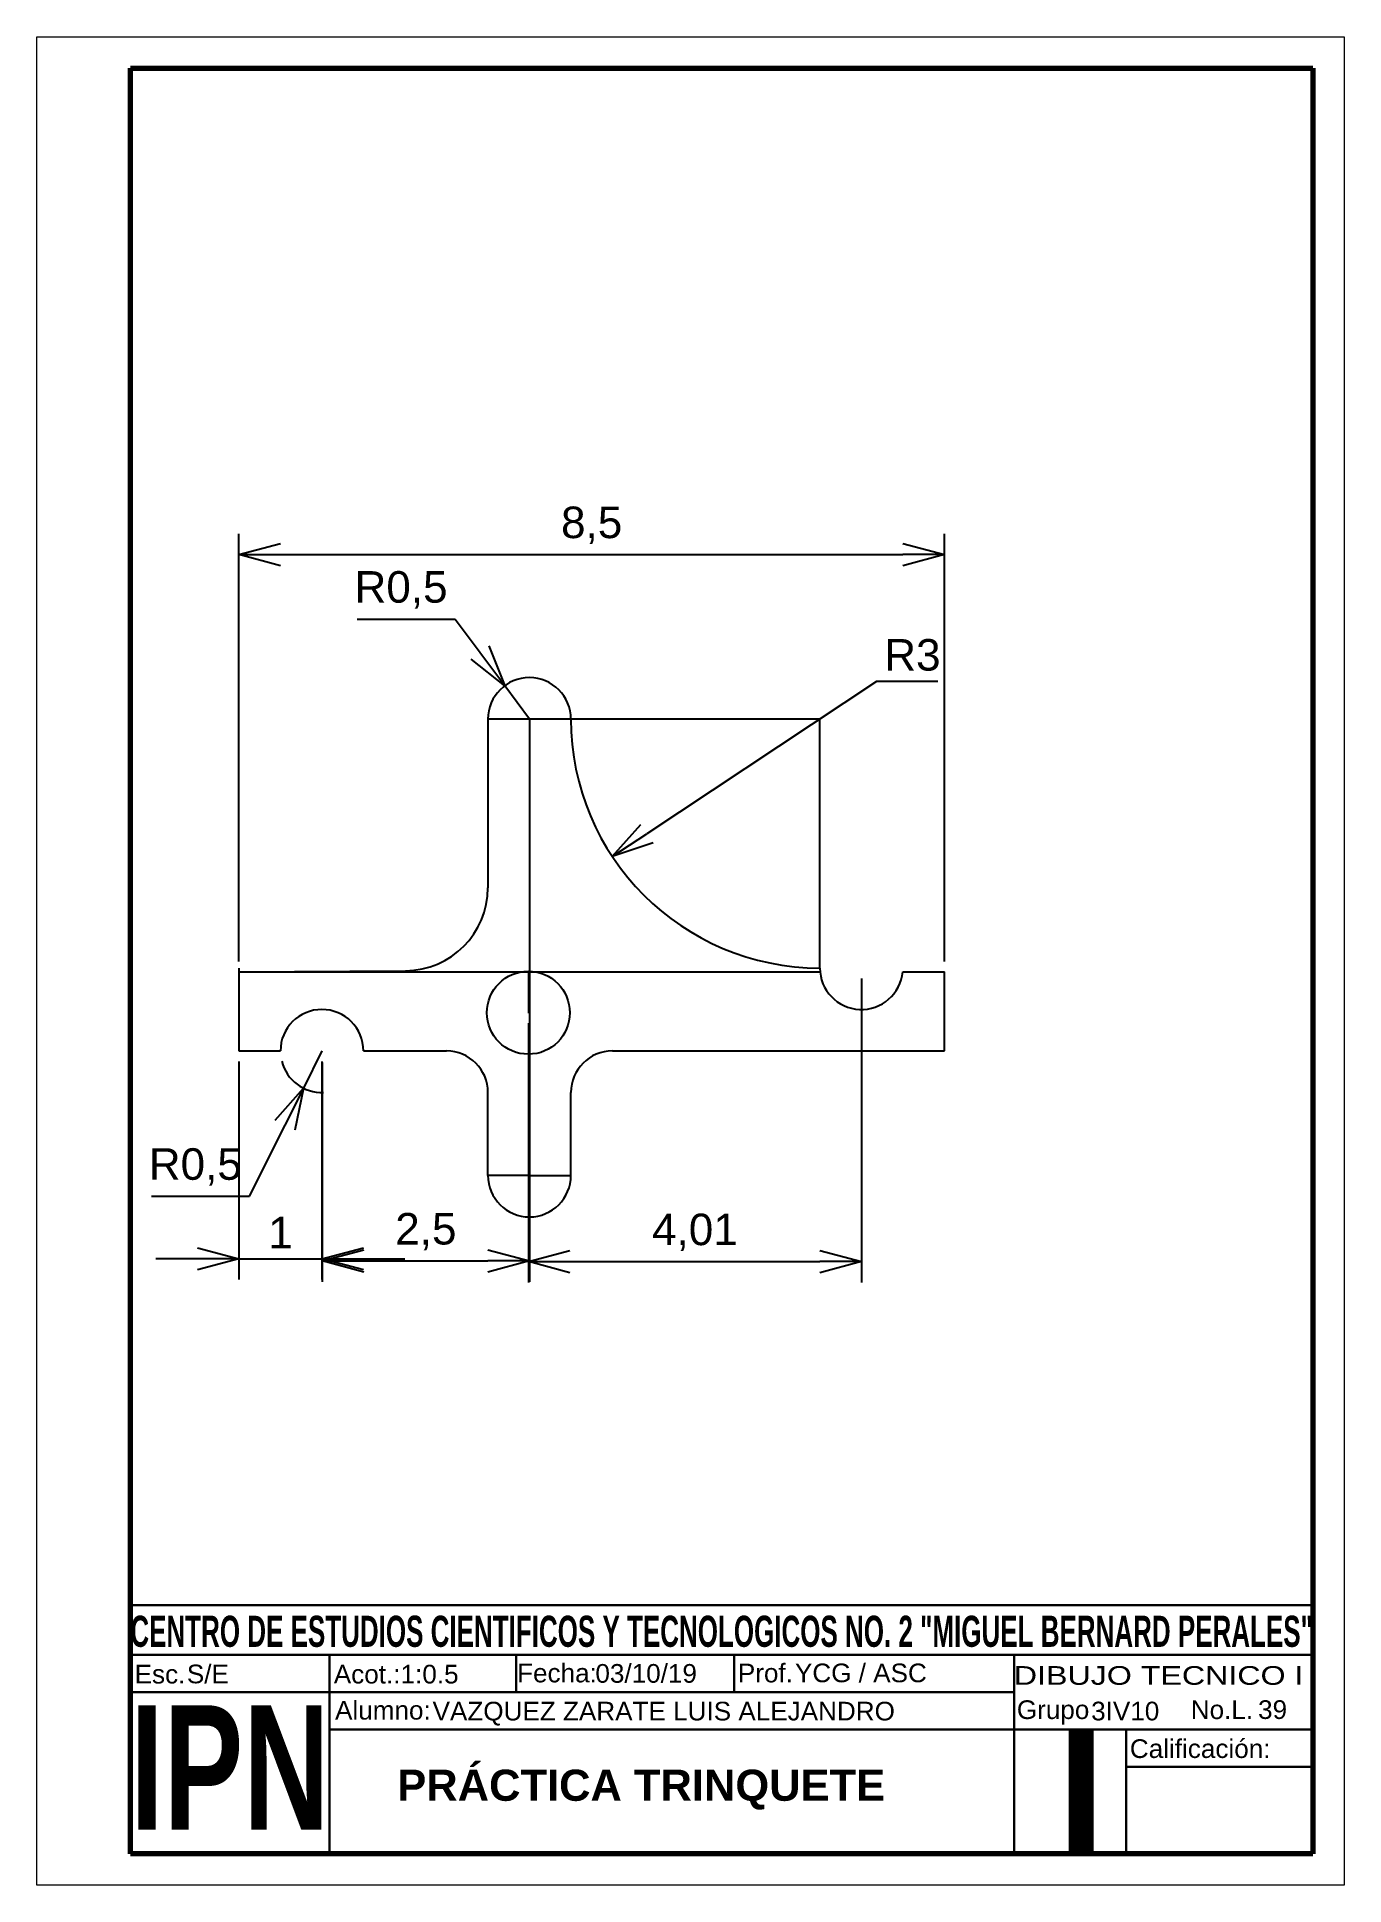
# Model space of a CAD drawing. Header units: millimetres. Extents: x 8863.8 to 8879.6, y 4690.4 to 4712.6.
import ezdxf
from ezdxf.enums import TextEntityAlignment as Align

# ---------------------------------------------------------------- set-up
doc = ezdxf.new("R2010")
doc.units = ezdxf.units.MM
for name, color, linetype, lineweight in [('Cuadro de Datos', 5, 'Continuous', 30), ('Línea Continua Fina', 1, 'Continuous', 5), ('Margen', 4, 'Continuous', 70)]:
    doc.layers.add(name, color=color, linetype=linetype, lineweight=lineweight)
doc.layers.add('Texto', color=1, linetype='Continuous')
doc.styles.add('IPN', font='', dxfattribs={"height": 20})
doc.styles.get("Standard").update_dxf_attribs({"font": 'arial.ttf'})
doc.styles.add('TEXT', font='arial.ttf', dxfattribs={"height": 3})
doc.styles.add('TÍTULO', font='', dxfattribs={"height": 5})
doc.styles.get('IPN').set_extended_font_data('Arial', bold=True)
doc.styles.get('TÍTULO').set_extended_font_data('Arial', bold=True)
doc.dimstyles.new('ISO-25', dxfattribs={"dimscale": 0.2, "dimtxt": 1.9, "dimasz": 2.5, "dimexe": 1.25, "dimexo": 0.625, "dimtad": 1, "dimtoh": 1, "dimtxsty": 'Standard', "dimblk": 'OPEN30', "dimcen": 2.5, "dimadec": 0, "dimazin": 0, "dimtfac": 1, "dimtmove": 0, "dimatfit": 3, "dimldrblk": 'OPEN30', "dimfxl": 1, "dimarcsym": 0})

# ---------------------------------------------------------------- blocks, each defined once
blk = doc.blocks.new('Cuadro de Datos Hoja A4')
at = {"layer": 'Cuadro de Datos'}
for p, q in [((15, 45), (205, 45)), ((15, 5), (15, 45)), ((205, 45), (205, 5)), ((15, 37), (205, 37)), ((47, 5), (47, 37)), ((77, 31), (77, 37)), ((112, 31), (112, 37)), ((157, 5), (157, 37)), ((15, 31), (157, 31)), ((47, 25), (205, 25)), ((175, 5), (175, 25)), ((175, 19), (205, 19)), ((205, 5), (15, 5))]:
    blk.add_line(p, q, dxfattribs=at)
at = {"layer": 'Línea Continua Fina'}
for p, q in [((0, 297), (210, 297)), ((0, 0), (0, 297)), ((210, 297), (210, 0)), ((210, 0), (0, 0))]:
    blk.add_line(p, q, dxfattribs=at)
at = {"layer": 'Margen'}
for p, q in [((15, 292), (205, 292)), ((15, 5), (15, 292)), ((205, 292), (205, 5)), ((205, 5), (15, 5))]:
    blk.add_line(p, q, dxfattribs=at)
at = {"layer": 'Línea Continua Fina', "color": 0}
for s, height, style, width, p, p2 in [('CENTRO DE ESTUDIOS CIENTIFICOS Y TECNOLOGICOS NO. 2 "MIGUEL BERNARD PERALES"', 5, 'TÍTULO', 0.597732, (15, 38.28), (205, 38.28)), ('DIBUJO TECNICO I', 3, 'TEXT', 1.23367, (156.95, 32.18), (203.48, 32.18)), ('IPN', 20, 'IPN', 0.687053, (15, 8.88), (47, 8.88))]:
    blk.add_text(s, height=height, dxfattribs=dict(at, style=style, width=width)).set_placement(p, p2, align=Align.FIT)
at = {"layer": 'Línea Continua Fina', "color": 0, "style": 'TEXT'}
for s, p in [('Fecha:', (77.14, 32.57)), ('Prof. ', (112.61, 32.57)), ('Esc.', (15.69, 32.39)), ('Acot.:', (47.69, 32.39)), ('Grupo              No.L.      ', (157.43, 26.68)), ('Calificación:', (175.59, 20.42))]:
    blk.add_text(s, height=3, dxfattribs=at).set_placement(p)
at = {"layer": 'Línea Continua Fina', "color": 0, "insert": (163.88, 24.97), "char_height": 20, "attachment_point": 1, "style": 'IPN'}
blk.add_mtext_dynamic_manual_height_columns('I', width=18, gutter_width=15, heights=[0], dxfattribs=at)
at = {"layer": 'Texto', "color": 0, "style": 'TEXT'}
blk.add_text('Alumno:', height=3, dxfattribs=at).set_placement((47.89, 26.59))
at = {"layer": 'Texto'}
for tag, p, height, style in [('ESC', (24.08, 32.42), 3, 'TEXT'), ('ACOT', (58.42, 32.39), 3, 'TEXT'), ('FECHA', (89.72, 32.51), 3, 'TEXT'), ('PROF', (121.78, 32.59), 3, 'TEXT'), ('NO', (196.19, 26.69), 3, 'TEXT'), ('ALUMNO', (63.56, 26.45), 3, 'TEXT'), ('GRUPO', (169.37, 26.46), 3, 'TEXT'), ('CUADRODEREFERENCIAS', (57.89, 13.54), 5, 'TÍTULO')]:
    blk.add_attdef(tag, p, '', height=height, dxfattribs=dict(at, style=style))
blk = doc.blocks.new('_Open30')
at = {"color": 0, "linetype": 'ByBlock', "lineweight": -2}
for p, q in [((-1, 0.268), (0, 0)), ((0, 0), (-1, -0.268)), ((0, 0), (-1, 0))]:
    blk.add_line(p, q, dxfattribs=at)
blk = doc.blocks.new('*D2')
at = {"color": 0, "lineweight": -2, "transparency": 16777216}
for p, q in [((8866.272, 4701.484), (8866.272, 4706.637)), ((8874.772, 4701.484), (8874.772, 4706.637)), ((8866.772, 4706.387), (8874.272, 4706.387))]:
    blk.add_line(p, q, dxfattribs=at)
at = {"layer": 'Defpoints', "color": 0, "transparency": 16777216}
for p in [(8874.772, 4706.387), (8866.272, 4701.359), (8874.772, 4701.359)]:
    blk.add_point(p, dxfattribs=at)
at = {"color": 0, "lineweight": -2, "transparency": 16777216, "xscale": 0.5, "yscale": 0.5, "zscale": 0.5, "rotation": 180}
blk.add_blockref('_Open30', (8866.272, 4706.387), dxfattribs=at)
at = {"color": 0, "lineweight": -2, "transparency": 16777216, "xscale": 0.5, "yscale": 0.5, "zscale": 0.5}
blk.add_blockref('_Open30', (8874.772, 4706.387), dxfattribs=at)
at = {"color": 0, "transparency": 16777216, "insert": (8870.522, 4706.741), "char_height": 0.38, "attachment_point": 5}
blk.add_mtext('8,5', dxfattribs=at)
blk = doc.blocks.new('*D3')
at = {"color": 0, "lineweight": -2, "transparency": 16777216}
for p, q in [((8873.956, 4704.858), (8871.188, 4703.024)), ((8874.694, 4704.858), (8873.956, 4704.858))]:
    blk.add_line(p, q, dxfattribs=at)
at = {"layer": 'Defpoints', "color": 0, "transparency": 16777216}
for p in [(8873.272, 4704.405), (8870.771, 4702.748)]:
    blk.add_point(p, dxfattribs=at)
at = {"color": 0, "lineweight": -2, "transparency": 16777216, "xscale": 0.5, "yscale": 0.5, "zscale": 0.5, "rotation": 213.5231542286683}
blk.add_blockref('_Open30', (8870.771, 4702.748), dxfattribs=at)
at = {"color": 0, "transparency": 16777216, "insert": (8874.387, 4705.177), "char_height": 0.38, "attachment_point": 5}
blk.add_mtext('R3', dxfattribs=at)
blk = doc.blocks.new('*D5')
at = {"color": 0, "lineweight": -2, "transparency": 16777216}
for p, q in [((8867.272, 4700.405), (8867.049, 4699.957)), ((8866.4, 4698.653), (8866.827, 4699.51)), ((8865.217, 4698.653), (8866.4, 4698.653))]:
    blk.add_line(p, q, dxfattribs=at)
blk.add_arc((8867.272, 4700.405), 0.5, 194.3239, 272.1837, dxfattribs=at)
at = {"layer": 'Defpoints', "color": 0, "transparency": 16777216}
for p in [(8867.272, 4700.405), (8867.049, 4699.957)]:
    blk.add_point(p, dxfattribs=at)
at = {"color": 0, "lineweight": -2, "transparency": 16777216, "xscale": 0.5, "yscale": 0.5, "zscale": 0.5, "rotation": 63.53585101533612}
blk.add_blockref('_Open30', (8867.049, 4699.957), dxfattribs=at)
at = {"color": 0, "transparency": 16777216, "insert": (8865.746, 4699.007), "char_height": 0.38, "attachment_point": 5}
blk.add_mtext('R0,5', dxfattribs=at)
blk = doc.blocks.new('*D8')
at = {"color": 0, "lineweight": -2, "transparency": 16777216}
for p, q in [((8867.696, 4705.61), (8868.879, 4705.61)), ((8868.879, 4705.61), (8869.177, 4705.208)), ((8869.772, 4704.405), (8869.474, 4704.807))]:
    blk.add_line(p, q, dxfattribs=at)
at = {"layer": 'Defpoints', "color": 0, "transparency": 16777216}
for p in [(8869.474, 4704.807), (8869.772, 4704.405)]:
    blk.add_point(p, dxfattribs=at)
at = {"color": 0, "lineweight": -2, "transparency": 16777216, "xscale": 0.5, "yscale": 0.5, "zscale": 0.5, "rotation": 306.5448769570775}
blk.add_blockref('_Open30', (8869.474, 4704.807), dxfattribs=at)
at = {"color": 0, "transparency": 16777216, "insert": (8868.225, 4705.963), "char_height": 0.38, "attachment_point": 5}
blk.add_mtext('R0,5', dxfattribs=at)
blk = doc.blocks.new('*D9')
at = {"color": 0, "lineweight": -2, "transparency": 16777216}
for p, q in [((8866.272, 4700.28), (8866.272, 4697.65)), ((8867.272, 4700.28), (8867.272, 4697.65)), ((8865.772, 4697.9), (8865.272, 4697.9)), ((8866.272, 4697.9), (8867.272, 4697.9)), ((8867.772, 4697.9), (8868.272, 4697.9))]:
    blk.add_line(p, q, dxfattribs=at)
at = {"layer": 'Defpoints', "color": 0, "transparency": 16777216}
for p in [(8866.272, 4700.405), (8867.272, 4700.405), (8867.272, 4697.9)]:
    blk.add_point(p, dxfattribs=at)
at = {"color": 0, "lineweight": -2, "transparency": 16777216, "xscale": 0.5, "yscale": 0.5, "zscale": 0.5}
blk.add_blockref('_Open30', (8866.272, 4697.9), dxfattribs=at)
at = {"color": 0, "lineweight": -2, "transparency": 16777216, "xscale": 0.5, "yscale": 0.5, "zscale": 0.5, "rotation": 180}
blk.add_blockref('_Open30', (8867.272, 4697.9), dxfattribs=at)
at = {"color": 0, "transparency": 16777216, "insert": (8866.772, 4698.216), "char_height": 0.38, "attachment_point": 5}
blk.add_mtext('1', dxfattribs=at)
blk = doc.blocks.new('*D10')
at = {"color": 0, "lineweight": -2, "transparency": 16777216}
for p, q in [((8867.275, 4700.267), (8867.275, 4697.624)), ((8869.772, 4700.241), (8869.772, 4697.624)), ((8867.775, 4697.874), (8869.272, 4697.874))]:
    blk.add_line(p, q, dxfattribs=at)
at = {"layer": 'Defpoints', "color": 0, "transparency": 16777216}
for p in [(8867.275, 4700.392), (8869.772, 4700.366), (8869.772, 4697.874)]:
    blk.add_point(p, dxfattribs=at)
at = {"color": 0, "lineweight": -2, "transparency": 16777216, "xscale": 0.5, "yscale": 0.5, "zscale": 0.5, "rotation": 180}
blk.add_blockref('_Open30', (8867.275, 4697.874), dxfattribs=at)
at = {"color": 0, "lineweight": -2, "transparency": 16777216, "xscale": 0.5, "yscale": 0.5, "zscale": 0.5}
blk.add_blockref('_Open30', (8869.772, 4697.874), dxfattribs=at)
at = {"color": 0, "transparency": 16777216, "insert": (8868.524, 4698.227), "char_height": 0.38, "attachment_point": 5}
blk.add_mtext('2,5', dxfattribs=at)
blk = doc.blocks.new('*D11')
at = {"color": 0, "lineweight": -2, "transparency": 16777216}
for p, q in [((8873.772, 4701.28), (8873.772, 4697.616)), ((8869.759, 4700.741), (8869.759, 4697.616)), ((8870.259, 4697.866), (8873.272, 4697.866))]:
    blk.add_line(p, q, dxfattribs=at)
at = {"layer": 'Defpoints', "color": 0, "transparency": 16777216}
for p in [(8873.772, 4701.405), (8869.759, 4700.866), (8873.772, 4697.866)]:
    blk.add_point(p, dxfattribs=at)
at = {"color": 0, "lineweight": -2, "transparency": 16777216, "xscale": 0.5, "yscale": 0.5, "zscale": 0.5, "rotation": 180}
blk.add_blockref('_Open30', (8869.759, 4697.866), dxfattribs=at)
at = {"color": 0, "lineweight": -2, "transparency": 16777216, "xscale": 0.5, "yscale": 0.5, "zscale": 0.5}
blk.add_blockref('_Open30', (8873.772, 4697.866), dxfattribs=at)
at = {"color": 0, "transparency": 16777216, "insert": (8871.766, 4698.219), "char_height": 0.38, "attachment_point": 5}
blk.add_mtext('4,01', dxfattribs=at)

msp = doc.modelspace()

# ---------------------------------------------------------------- linework, layer by layer
for p, q in [((8869.772, 4704.405), (8869.272, 4704.405)), ((8869.272, 4704.405), (8869.272, 4702.372)), ((8873.272, 4704.405), (8869.772, 4704.405)), ((8869.772, 4704.405), (8869.772, 4698.905)), ((8870.272, 4704.405), (8870.272, 4704.405)), ((8873.272, 4701.405), (8873.272, 4704.405)), ((8866.272, 4701.405), (8866.272, 4700.405)), ((8866.272, 4701.359), (8868.279, 4701.372)), ((8866.272, 4701.359), (8869.759, 4701.359)), ((8866.272, 4701.359), (8873.274, 4701.359)), ((8869.759, 4701.359), (8869.759, 4700.859)), ((8874.27, 4701.359), (8874.772, 4701.359)), ((8874.772, 4700.405), (8874.772, 4701.359)), ((8866.272, 4700.405), (8866.772, 4700.405)), ((8866.272, 4700.405), (8866.772, 4700.405)), ((8867.772, 4700.405), (8868.772, 4700.405)), ((8870.772, 4700.405), (8874.772, 4700.405)), ((8869.272, 4698.905), (8869.272, 4699.905)), ((8870.272, 4698.905), (8870.272, 4699.905)), ((8869.772, 4698.905), (8869.272, 4698.905)), ((8869.772, 4698.905), (8869.772, 4698.905)), ((8869.772, 4698.905), (8870.272, 4698.905))]:
    msp.add_line(p, q)
msp.add_circle((8869.759, 4700.866), 0.5)
for centre, radius, start, end in [((8869.772, 4704.405), 0.5, 0, 180), ((8873.272, 4704.405), 3, 180, 270), ((8868.272, 4702.372), 1, 270.3768, 0), ((8873.772, 4701.405), 0.5, 180, 354.7176), ((8867.272, 4700.405), 0.5, 0, 180), ((8868.772, 4699.905), 0.5, 0, 90), ((8870.772, 4699.905), 0.5, 90, 180), ((8869.772, 4698.905), 0.5, 180, 0)]:
    msp.add_arc(centre, radius, start, end)

# ---------------------------------------------------------------- block references
at = {"xscale": 0.07500000000000001, "yscale": 0.07500000000000001, "zscale": 0.07500000000000001}
msp.add_blockref('Cuadro de Datos Hoja A4', (8863.838, 4690.352), dxfattribs=at).add_auto_attribs({'CUADRODEREFERENCIAS': 'PRÁCTICA TRINQUETE', 'NO': '39', 'GRUPO': '3IV10', 'PROF': 'YCG / ASC', 'ACOT': '1:0.5', 'ESC': 'S/E', 'ALUMNO': 'VAZQUEZ ZARATE LUIS ALEJANDRO', 'FECHA': '03/10/19'})

# ---------------------------------------------------------------- dimensions: what is measured, and where the dimension line sits
for base, p1, p2, picture, middle in [((8874.772, 4706.387), (8866.272, 4701.359), (8874.772, 4701.359), '*D2', (8870.522, 4706.741)), ((8873.772, 4697.866), (8869.759, 4700.866), (8873.772, 4701.405), '*D11', (8871.766, 4698.219)), ((8867.272, 4697.9), (8866.272, 4700.405), (8867.272, 4700.405), '*D9', (8866.772, 4698.216)), ((8869.772, 4697.874), (8867.275, 4700.392), (8869.772, 4700.366), '*D10', (8868.524, 4698.227))]:
    dim = msp.add_linear_dim(base=base, p1=p1, p2=p2, dimstyle='ISO-25')
    dim.commit()
    dim.dimension.update_dxf_attribs({"geometry": picture, "text_midpoint": middle})
for center, mpoint, picture, middle in [((8869.772, 4704.405), (8869.474, 4704.807), '*D8', (8868.225, 4705.963)), ((8867.272, 4700.405), (8867.049, 4699.957), '*D5', (8865.746, 4699.007))]:
    dim = msp.add_radius_dim(center=center, mpoint=mpoint, dimstyle='ISO-25')
    dim.commit()
    dim.dimension.update_dxf_attribs({"geometry": picture, "text_midpoint": middle})
dim = msp.add_radius_dim(center=(8873.272, 4704.405), mpoint=(8870.771, 4702.748), dimstyle='ISO-25')
dim.commit()
dim.dimension.update_dxf_attribs({"geometry": '*D3', "text_midpoint": (8874.387, 4704.858), "dimtype": 164})

doc.saveas('drawing.dxf')
